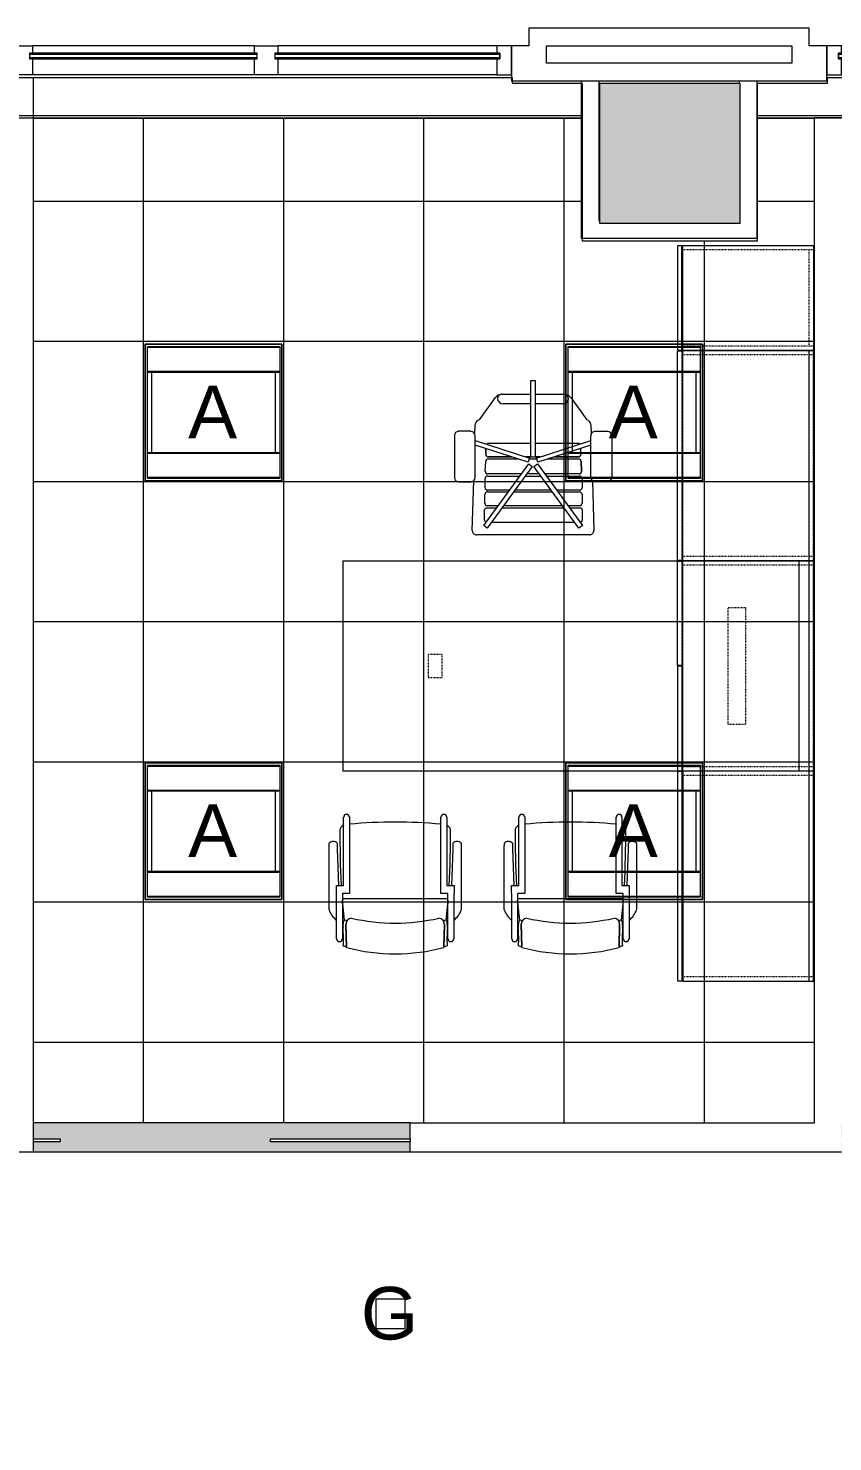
# Model space of a CAD drawing. Header units: inches. Extents: x -1206 to 1060, y -822 to 854.
# Drawn here: x -533.8 to -396.1, y 611.7 to 853.7 of the extents above; entities that cross this region are included whole.
import ezdxf

# ---------------------------------------------------------------- set-up
doc = ezdxf.new("R2010")
doc.units = ezdxf.units.IN
doc.header["$MEASUREMENT"] = 0
doc.linetypes.add('X1$0$Dash', pattern=[0.25, 0.125, -0.125])
doc.linetypes.add('X1$0$IMPORT-2DASHES', pattern=[163.199999, 71.999999, -24, 9.6, -24, 9.6, -24])
for name, color, linetype, lineweight in [('X1$0$18_0109_REV_dwg _7_', 8, 'Continuous', 9), ('X1$0$A-Anno-Revs-FinF', 7, 'Continuous', 9), ('X1$0$A-CLNG', 13, 'Continuous', 13), ('X1$0$A-CLNG-PATT', 13, 'Continuous', 13), ('X1$0$A-WALL', 113, 'Continuous', 13), ('X1$0$ArchiCAD Windows_Pen_No__4', 7, 'Continuous', 9), ('X1$0$BB Columns_Pen_No__3', 250, 'Continuous', 20), ('X1$0$BB Columns_Pen_No__7', 250, 'Continuous', 20), ('X1$0$BB Shell_Pen_No__100', 250, 'Continuous', 20), ('X1$0$E-LITE-EQPM', 33, 'Continuous', 9), ('X1$0$E-LITE-EQPM-IDEN', 33, 'Continuous', 9), ('X1$0$GLZ_GLAZING', 7, 'Continuous', 9), ('X1$0$I-FURN', 30, 'Continuous', 9), ('X1$0$I-FURN-PNLS', 30, 'X1$0$Dash', 9), ('X1$0$I-WALL', 2, 'Continuous', 13), ('X1$0$S-COLS', 52, 'Continuous', 9)]:
    doc.layers.add(name, color=color, linetype=linetype, lineweight=lineweight)
doc.styles.add('X1$0$Arial', font='arial.ttf', dxfattribs={"height": 9})

# ---------------------------------------------------------------- blocks, each defined once
blk = doc.blocks.new('X1$0$F - EXECUTIVE DESK 2 - F - EXECUTIVE DESK 2-5031566-FIRST FLOOR RCP')
at = {"layer": 'X1$0$I-FURN'}
for p, q in [((38.35, -40.44), (57.65, -40.44)), ((37.84, -49.71), (37.6, -41.21)), ((39.55, -43.05), (39.55, -44.59)), ((39.55, -43.05), (39.55, -44.59)), ((39.56, -42.02), (40.16, -41.57)), ((47.26, -52.62), (39.56, -42.02)), ((40.16, -41.57), (47.86, -52.17)), ((55.08, -42.61), (40.92, -42.61)), ((55.08, -42.61), (40.92, -42.61)), ((48.14, -52.17), (55.84, -41.57)), ((56.44, -42.02), (48.74, -52.62)), ((55.84, -41.57), (56.44, -42.02)), ((56.35, -44.59), (56.35, -43.05)), ((56.35, -44.59), (56.35, -43.05)), ((58.4, -41.21), (58.16, -49.71)), ((39.61, -47.35), (39.61, -45.85)), ((39.61, -47.35), (39.61, -45.85)), ((39.99, -45.03), (41.75, -45.03)), ((39.99, -45.03), (41.75, -45.03)), ((40.06, -45.41), (42.02, -45.41)), ((40.06, -45.41), (42.02, -45.41)), ((42.67, -45.03), (53.33, -45.03)), ((42.67, -45.03), (53.33, -45.03)), ((42.95, -45.41), (53.05, -45.41)), ((42.95, -45.41), (53.05, -45.41)), ((53.98, -45.41), (55.82, -45.41)), ((53.98, -45.41), (55.82, -45.41)), ((54.25, -45.03), (55.9, -45.03)), ((54.25, -45.03), (55.9, -45.03)), ((56.26, -45.85), (56.26, -47.35)), ((56.26, -45.85), (56.26, -47.35)), ((43.75, -47.79), (40.06, -47.79)), ((43.75, -47.79), (40.06, -47.79)), ((40.06, -48.07), (43.95, -48.07)), ((40.06, -48.07), (43.95, -48.07)), ((51.32, -47.79), (44.68, -47.79)), ((51.32, -47.79), (44.68, -47.79)), ((44.88, -48.07), (51.12, -48.07)), ((44.88, -48.07), (51.12, -48.07)), ((52.05, -48.07), (55.78, -48.07)), ((52.05, -48.07), (55.78, -48.07)), ((55.82, -47.79), (52.25, -47.79)), ((55.82, -47.79), (52.25, -47.79)), ((34.54, -57.42), (34.54, -50.28)), ((35.28, -49.53), (37.36, -49.53)), ((38.11, -50.28), (38.11, -57.42)), ((39.61, -50.08), (39.61, -48.51)), ((39.61, -50.08), (39.61, -48.51)), ((45.74, -50.52), (40.06, -50.52)), ((45.74, -50.52), (40.06, -50.52)), ((49.34, -50.52), (46.67, -50.52)), ((49.34, -50.52), (46.67, -50.52)), ((55.78, -50.52), (50.26, -50.52)), ((55.78, -50.52), (50.26, -50.52)), ((56.22, -48.51), (56.22, -50.08)), ((56.22, -48.51), (56.22, -50.08)), ((57.9, -50.28), (57.9, -57.42)), ((60.72, -49.53), (58.64, -49.53)), ((61.47, -57.42), (61.47, -50.28)), ((38.11, -55.82), (47.17, -52.87)), ((39.76, -53.03), (39.68, -51.34)), ((39.68, -51.34), (39.76, -53.03)), ((40.12, -50.88), (46, -50.88)), ((40.12, -50.88), (46, -50.88)), ((46.92, -50.88), (49.08, -50.88)), ((46.92, -50.88), (49.08, -50.88)), ((47.17, -52.87), (47.41, -53.59)), ((47.86, -52.17), (47.26, -52.62)), ((48.74, -52.62), (48.14, -52.17)), ((48.6, -53.59), (48.83, -52.87)), ((48.83, -52.87), (57.9, -55.82)), ((50.01, -50.88), (55.75, -50.88)), ((50.01, -50.88), (55.75, -50.88)), ((56.19, -51.34), (56.11, -53.03)), ((56.19, -51.34), (56.11, -53.03)), ((47.41, -53.59), (38.11, -56.61)), ((39.8, -54.24), (39.82, -55.26)), ((39.8, -54.24), (39.82, -55.26)), ((45.41, -53.45), (40.2, -53.45)), ((45.41, -53.45), (40.2, -53.45)), ((44.35, -53.79), (40.24, -53.79)), ((40.24, -53.79), (44.35, -53.79)), ((47.63, -53.79), (46.77, -53.79)), ((46.77, -53.79), (47.63, -53.79)), ((48.64, -53.45), (47.36, -53.45)), ((48.64, -53.45), (47.36, -53.45)), ((47.63, -53.75), (48.38, -53.75)), ((47.63, -66.85), (47.63, -53.75)), ((48.38, -53.75), (48.38, -66.85)), ((49.23, -53.79), (48.38, -53.79)), ((48.38, -53.79), (49.23, -53.79)), ((57.9, -56.61), (48.6, -53.59)), ((55.67, -53.45), (50.59, -53.45)), ((55.67, -53.45), (50.59, -53.45)), ((55.67, -53.79), (51.65, -53.79)), ((51.65, -53.79), (55.67, -53.79)), ((56.08, -55.23), (56.11, -54.24)), ((56.11, -54.24), (56.08, -55.23)), ((38.11, -59.31), (38.06, -57.65)), ((40.28, -56.09), (47.63, -56.09)), ((40.28, -56.09), (47.63, -56.09)), ((48.38, -56.09), (55.63, -56.09)), ((48.38, -56.09), (55.63, -56.09)), ((57.94, -57.65), (57.89, -59.31)), ((37.36, -58.17), (35.28, -58.17)), ((41.56, -63.98), (38.81, -60.13)), ((57.19, -60.13), (54.44, -63.98)), ((58.64, -58.17), (60.72, -58.17)), ((42.87, -62.9), (47.63, -62.9)), ((48.38, -62.9), (53.13, -62.9)), ((47.63, -64.52), (42.69, -64.52)), ((47.63, -64.52), (42.73, -64.52)), ((53.31, -64.52), (48.38, -64.52)), ((53.27, -64.52), (48.38, -64.52)), ((48.38, -66.85), (47.63, -66.85))]:
    blk.add_line(p, q, dxfattribs=at)
for centre, radius, start, end in [((38.35, -41.19), 0.75, 90, 181.6253), ((57.65, -41.19), 0.75, 358.3747, 90), ((35.28, -50.28), 0.746, 90, 180), ((37.36, -50.28), 0.746, 0, 90), ((58.64, -50.28), 0.746, 90, 180), ((60.72, -50.28), 0.746, 0, 90), ((35.28, -57.42), 0.746, 180, 270), ((37.36, -57.42), 0.746, 270, 0), ((58.64, -57.42), 0.746, 180, 270), ((60.72, -57.42), 0.746, 270, 0), ((38.97, -59.29), 0.861, 181.6253, 259.2912), ((57.03, -59.29), 0.861, 280.7088, 358.3747), ((42.87, -63.87), 0.972, 90, 170), ((53.13, -63.87), 0.972, 10, 90), ((42.72, -63.02), 1.5, 219.5448, 268.6344), ((42.73, -63.71), 0.819, 180, 270), ((53.27, -63.71), 0.819, 270, 0), ((53.28, -63.02), 1.5, 271.3656, 320.4552)]:
    blk.add_arc(centre, radius, start, end, dxfattribs=at)
for centre, major_axis, ratio, start_param, end_param in [((39.99, -43.05), (0.441, 0), 0.994522, 1.578722, 3.141593), ((39.99, -43.05), (0.441, 0), 0.994522, 1.578722, 3.141593), ((55.91, -43.05), (0.441, 0), 0.994522, 0, 1.364307), ((55.91, -43.05), (0.441, 0), 0.994522, 0, 1.364307), ((39.99, -44.59), (0.441, 0), 0.994522, 3.141593, 4.712389), ((39.99, -44.59), (-0.441, 0), 0.994522, 0, 1.570796), ((40.06, -45.85), (0.441, 0), 0.999591, 1.570796, 3.141593), ((40.06, -45.85), (0.441, 0), 0.999591, 1.570796, 3.141593), ((55.82, -45.85), (0.441, 0), 0.999591, 0, 1.570796), ((55.82, -45.85), (-0.441, 0), 0.999591, 3.141593, 4.712389), ((55.9, -44.59), (-0.442, 0), 0.994522, 1.570796, 3.141593), ((55.9, -44.59), (-0.442, 0), 0.994522, 1.570796, 3.141593), ((40.06, -47.35), (0.441, 0), 0.999591, 3.141593, 4.712389), ((40.06, -47.35), (-0.441, 0), 0.999591, 0, 1.570796), ((40.06, -48.51), (0.441, 0), 0.999403, 1.570796, 3.141593), ((40.06, -48.51), (0.441, 0), 0.999403, 1.570796, 3.141593), ((55.78, -48.51), (0.441, 0), 0.999403, 0, 1.570796), ((55.78, -48.51), (0.441, 0), 0.999403, 0, 1.570796), ((55.82, -47.35), (0.441, 0), 0.999591, 4.712389, 6.283185), ((55.82, -47.35), (0.441, 0), 0.999591, 4.712389, 6.283185), ((40.06, -50.08), (0.441, 0), 0.999403, 3.141593, 4.712389), ((40.06, -50.08), (0.441, 0), 0.999403, 3.141593, 4.712389), ((55.78, -50.08), (0.441, 0), 0.999403, 4.712389, 6.283185), ((55.78, -50.08), (0.441, 0), 0.999403, 4.712389, 6.283185), ((40.12, -51.32), (0.441, 0), 0.998574, 1.570796, 3.191177), ((40.12, -51.32), (0.441, 0), 0.998574, 1.570796, 3.191177), ((40.2, -53.01), (0.441, 0), 0.998574, 3.191177, 4.712389), ((40.2, -53.01), (0.441, 0), 0.998574, 3.191177, 4.712389), ((55.67, -53.01), (0.441, 0), 0.998574, 4.712389, 6.233601), ((55.67, -53.01), (0.441, 0), 0.998574, 4.712389, 6.233601), ((55.75, -51.32), (0.441, 0), 0.998574, 6.233601, 7.853982), ((55.75, -51.32), (0.441, 0), 0.998574, 6.233601, 7.853982), ((40.24, -54.23), (0.441, 0), 0.99965, 1.570796, 3.16704), ((40.24, -54.23), (0.441, 0), 0.99965, 1.570796, 3.16704), ((55.67, -54.23), (0.441, 0), 0.99965, 6.257738, 7.853982), ((55.67, -54.23), (0.441, 0), 0.99965, 6.257738, 7.853982), ((40.28, -55.65), (0.441, 0), 0.99965, 4.058648, 4.712389), ((40.28, -55.65), (0.441, 0), 0.99965, 4.058648, 4.712389), ((55.63, -55.65), (0.441, 0), 0.99965, 4.712389, 5.472063), ((55.63, -55.65), (0.441, 0), 0.99965, 4.712389, 5.472063)]:
    blk.add_ellipse(centre, major_axis=major_axis, ratio=ratio, start_param=start_param, end_param=end_param, dxfattribs=at)
at = {"layer": 'X1$0$I-FURN-PNLS'}
for p, q in [((0, 0), (0, 36)), ((0, 35.25), (22.38, 35.25)), ((22.38, 0), (22.38, 36)), ((22.5, 0.06), (22.5, 35.94)), ((0, 0.75), (22.38, 0.75)), ((22.38, 0), (22.38, -36)), ((0, 0), (0, -36)), ((0, -0.75), (22.38, -0.75)), ((22.5, -17.94), (22.5, -0.06)), ((11.63, -8), (14.63, -8)), ((11.63, -28), (11.63, -8)), ((14.63, -8), (14.63, -28)), ((63.57, -16.03), (63.57, -19.97)), ((65.93, -16.03), (63.57, -16.03)), ((65.93, -19.97), (65.93, -16.03)), ((22.5, -18.06), (22.5, -35.94)), ((63.57, -19.97), (65.93, -19.97)), ((14.63, -28), (11.63, -28)), ((0, -35.25), (22.38, -35.25)), ((0, -36), (0, -72)), ((22.38, -36), (22.38, -72)), ((22.5, -36.06), (22.5, -71.94)), ((0, -36.75), (22.38, -36.75)), ((0, -71.25), (22.38, -71.25)), ((22.53, -89.94), (22.53, -72.06)), ((0, -72.75), (22.38, -72.75)), ((0.75, -72.75), (0.75, -89.25)), ((0, -89.25), (22.38, -89.25))]:
    blk.add_line(p, q, dxfattribs=at)
at = {"layer": 'X1$0$I-FURN-PNLS', "linetype": 'Continuous'}
for p, q in [((0, 36), (0, 0)), ((22.38, 36), (0, 36)), ((0.75, 36), (0.75, 0)), ((22.38, 0), (22.38, 36)), ((22.5, 35.94), (22.5, 0.06)), ((23.25, 35.94), (22.5, 35.94)), ((23.25, 0.06), (23.25, 35.94)), ((0, 0), (22.38, 0)), ((2.5, -36), (2.5, 0)), ((2.5, 0), (80.5, 0)), ((22.5, 0.06), (23.25, 0.06)), ((80.5, 0), (80.5, -36)), ((0, 0), (22.38, 0)), ((0, -36), (0, 0)), ((0.75, 0), (0.75, -72)), ((22.38, 0), (22.38, -36)), ((23.25, -0.06), (22.5, -0.06)), ((22.5, -0.06), (22.5, -17.94)), ((23.25, -17.94), (23.25, -0.06)), ((22.5, -17.94), (23.25, -17.94)), ((22.5, -18.06), (23.25, -18.06)), ((22.5, -35.94), (22.5, -18.06)), ((23.25, -18.06), (23.25, -35.94)), ((0, -36), (22.38, -36)), ((0, -72), (0, -36)), ((22.38, -36), (0, -36)), ((80.5, -36), (2.5, -36)), ((22.38, -36), (22.38, -72)), ((23.25, -35.94), (22.5, -35.94)), ((22.5, -36.06), (23.25, -36.06)), ((22.5, -71.94), (22.5, -36.06)), ((23.25, -36.06), (23.25, -71.94)), ((0, -72), (22.38, -72)), ((0, -90), (0, -72)), ((22.38, -72), (0, -72)), ((22.38, -72), (22.38, -90)), ((23.25, -71.94), (22.5, -71.94)), ((23.28, -72.06), (22.53, -72.06)), ((22.53, -72.06), (22.53, -89.94)), ((23.28, -89.94), (23.28, -72.06)), ((22.38, -90), (0, -90)), ((22.53, -89.94), (23.28, -89.94))]:
    blk.add_line(p, q, dxfattribs=at)
blk = doc.blocks.new('X1$0$F-Haworth_Chair_X99-Seminar - X99 Seminar Chair with Glides-5034159-FIRST FLOOR RCP')
at = {"layer": 'X1$0$I-FURN'}
for p, q in [((-8.82, -0.89), (-8.82, 10.78)), ((-7.83, 10.78), (-7.83, -2.27)), ((7.83, -2.27), (7.83, 10.78)), ((8.82, 10.78), (8.82, -0.89)), ((-11.32, 5.48), (-11.3, 6.32)), ((-11.32, -5.06), (-11.32, 5.48)), ((-9.92, 6.36), (-9.92, 5.36)), ((-9.92, 5.36), (-9.71, -0.89)), ((9.71, -0.89), (9.92, 5.36)), ((9.92, 5.36), (9.92, 6.36)), ((11.3, 6.32), (11.32, 5.48)), ((11.32, 5.48), (11.32, -5.06)), ((-10.07, -0.89), (-8.82, -0.89)), ((-10.07, -2.27), (-10.07, -0.89)), ((-10.04, -2.27), (-10.07, -2.27)), ((-10.04, -10.02), (-10.04, -2.27)), ((-9.04, -2.27), (-9.04, -10.02)), ((-7.83, -2.27), (-9.04, -2.27)), ((9.04, -2.27), (7.83, -2.27)), ((8.82, -0.89), (10.07, -0.89)), ((9.04, -10.02), (9.04, -2.27)), ((10.04, -2.27), (10.04, -10.02)), ((10.07, -2.27), (10.04, -2.27)), ((10.07, -0.89), (10.07, -2.27)), ((-9.04, -3.12), (9.04, -3.12)), ((-8.68, -6.87), (-9.04, -3.43)), ((9.04, -3.43), (8.68, -6.87)), ((-9.04, -5.99), (-8.75, -6.22)), ((-8.61, -6.81), (-8.23, -6.95)), ((8.23, -6.95), (8.61, -6.81)), ((8.75, -6.22), (9.04, -5.99)), ((-8.42, -7.57), (-8.34, -11.37)), ((-8.34, -11.52), (-8.42, -7.57)), ((8.34, -11.37), (8.42, -7.57)), ((8.42, -7.57), (8.34, -11.52))]:
    blk.add_line(p, q, dxfattribs=at)
for centre, radius, start, end in [((-8.32, 10.78), 0.495, 0, 180), ((0, -75.01), 84.96, 84.7119, 95.2881), ((8.32, 10.78), 0.495, 0, 180), ((-8.21, 8.28), 1.31, 117.6473, 159.9567), ((144.06, 7.32), 153.52, 179.4749, 183.0681), ((8.21, 8.28), 1.31, 20.0433, 62.3527), ((-144.06, 7.32), 153.52, 356.9319, 0.5251), ((-10.58, 5.68), 0.956, 45.8901, 138.1099), ((10.58, 5.68), 0.956, 41.8901, 134.1099), ((144.06, 7.32), 153.52, 184.0894, 184.5213), ((-8.24, -4.59), 0.763, 194.2338, 212.3684), ((8.24, -4.59), 0.763, 327.6316, 345.7662), ((-144.06, 7.32), 153.52, 355.4787, 355.9106), ((-7.87, -3.92), 3.63, 198.1789, 233.1331), ((-5.2, -7.86), 3.74, 170.0936, 184.0143), ((-8.28, -7.33), 0.613, 122.5427, 170.0936), ((-7.37, -7.55), 1.05, 95.9554, 181.1786), ((-7.37, -7.55), 1.05, 145.2002, 181.1786), ((0, 26.49), 33.83, 257.2285, 282.7715), ((7.37, -7.55), 1.05, 358.8214, 84.0446), ((7.37, -7.55), 1.05, 358.8214, 34.7998), ((8.28, -7.33), 0.613, 9.9064, 57.4573), ((5.2, -7.86), 3.74, 355.9857, 9.9064), ((7.87, -3.92), 3.63, 306.8669, 341.8211), ((-4.71, 1.15), 9.61, 243.1231, 243.9964), ((-36.06, -10.03), 27.2, 357.4882, 4.0143), ((36.06, -10.03), 27.2, 175.9857, 182.5118), ((4.71, 1.15), 9.61, 296.0036, 296.8769), ((-9.54, -10.02), 0.498, 180, 0), ((0, 20.73), 33.17, 254.4478, 255.4234), ((0, 20.29), 32.89, 255.304, 284.6925), ((0, 20.73), 33.17, 284.5766, 285.5522), ((9.54, -10.02), 0.498, 180, 0)]:
    blk.add_arc(centre, radius, start, end, dxfattribs=at)
blk = doc.blocks.new('X1$0$Walls 3 - Walls 1-5281036-FIRST FLOOR RCP')
at = {"layer": 'X1$0$A-WALL', "lineweight": 9}
for p, q in [((-756.93, 844.31), (-756.93, 845.31)), ((-756.93, 845.31), (-630.93, 845.31)), ((-630.93, 845.31), (-630.93, 844.31)), ((-768.93, 838.31), (-768.93, 844.31)), ((-768.93, 844.31), (-756.93, 844.31)), ((-630.93, 844.31), (-618.93, 844.31)), ((-618.93, 844.31), (-618.93, 838.31)), ((-618.93, 838.31), (-768.93, 838.31))]:
    blk.add_line(p, q, dxfattribs=at)
blk = doc.blocks.new('X1$0$Walls 4 - Walls 1-5281060-FIRST FLOOR RCP')
at = {"layer": 'X1$0$A-WALL', "lineweight": 9}
for p, q in [((-756.93, 844.31), (-756.93, 845.31)), ((-756.93, 845.31), (-630.93, 845.31)), ((-630.93, 845.31), (-630.93, 844.31)), ((-768.93, 838.31), (-768.93, 844.31)), ((-768.93, 844.31), (-756.93, 844.31)), ((-630.93, 844.31), (-618.93, 844.31)), ((-618.93, 844.31), (-618.93, 838.31)), ((-618.93, 838.31), (-768.93, 838.31))]:
    blk.add_line(p, q, dxfattribs=at)
blk = doc.blocks.new('X1$0$18_0109_REV_dwg _7__window-fixed-5632552-FIRST FLOOR RCP')
at = {"layer": 'X1$0$ArchiCAD Windows_Pen_No__4', "color": 253, "linetype": 'X1$0$IMPORT-2DASHES'}
for p, q in [((-6723.6, 3788.31), (-6761.1, 3788.31)), ((-6681.6, 3788.31), (-6719.6, 3788.31)), ((-6640.1, 3788.31), (-6677.6, 3788.31)), ((-6723.6, 3783.31), (-6761.1, 3783.31)), ((-6681.6, 3783.31), (-6719.6, 3783.31)), ((-6640.09, 3783.31), (-6677.6, 3783.31))]:
    blk.add_line(p, q, dxfattribs=at)
at = {"layer": 'X1$0$ArchiCAD Windows_Pen_No__4', "color": 253, "flags": 128}
for points in [[(-6723.17, 3788.31), (-6721.6, 3788.31), (-6720.02, 3788.31)], [(-6681.17, 3788.31), (-6679.6, 3788.31), (-6678.02, 3788.31)]]:
    blk.add_lwpolyline(points, dxfattribs=at)
at = {"layer": 'X1$0$GLZ_GLAZING', "color": 253}
for p, q in [((-6723.1, 3786.81), (-6761.6, 3786.81)), ((-6761.6, 3786.32), (-6723.1, 3786.32)), ((-6681.1, 3786.81), (-6720.1, 3786.81)), ((-6720.1, 3786.32), (-6681.1, 3786.32)), ((-6639.59, 3786.81), (-6678.1, 3786.81)), ((-6678.1, 3786.32), (-6639.6, 3786.32))]:
    blk.add_line(p, q, dxfattribs=at)
at = {"layer": 'X1$0$GLZ_GLAZING', "color": 253, "flags": 128}
for points in [[(-6763.6, 3783.31), (-6761.1, 3783.31), (-6761.1, 3786.06), (-6761.6, 3786.06), (-6761.6, 3787.06), (-6761.1, 3787.06), (-6761.1, 3788.31), (-6763.6, 3788.31), (-6763.6, 3787.06), (-6763.6, 3786.06)], [(-6719.6, 3783.31), (-6723.6, 3783.31), (-6723.6, 3786.06), (-6723.1, 3786.06), (-6723.1, 3787.06), (-6723.6, 3787.06), (-6723.6, 3788.31), (-6719.6, 3788.31), (-6719.6, 3787.06), (-6720.1, 3787.06), (-6720.1, 3786.06), (-6719.6, 3786.06)], [(-6677.6, 3783.31), (-6681.6, 3783.31), (-6681.6, 3786.06), (-6681.1, 3786.06), (-6681.1, 3787.06), (-6681.6, 3787.06), (-6681.6, 3788.31), (-6677.6, 3788.31), (-6677.6, 3787.06), (-6678.1, 3787.06), (-6678.1, 3786.06), (-6677.6, 3786.06)], [(-6637.6, 3783.31), (-6637.6, 3788.31), (-6640.1, 3788.31), (-6640.09, 3787.06), (-6639.59, 3787.06), (-6639.59, 3786.06), (-6640.09, 3786.06), (-6640.09, 3783.31)], [(-6681.1, 3786.06), (-6681.1, 3787.06), (-6720.1, 3787.06), (-6720.1, 3786.07), (-6681.59, 3786.07)]]:
    blk.add_lwpolyline(points, close=True, dxfattribs=at)
for points in [[(-6723.1, 3786.06), (-6723.1, 3787.06), (-6761.6, 3787.06), (-6761.6, 3786.07), (-6723.1, 3786.07)], [(-6639.59, 3786.06), (-6639.59, 3787.06), (-6678.1, 3787.06), (-6678.1, 3786.07), (-6639.59, 3786.07)]]:
    blk.add_lwpolyline(points, dxfattribs=at)
blk = doc.blocks.new('X1$0$18_0109_REV_dwg _7_-5631515-FIRST FLOOR RCP')
at = {"layer": 'X1$0$A-Anno-Revs-FinF', "color": 253}
blk.add_line((-6805.69, 3761.32), (-6955.69, 3761.32), dxfattribs=at)
at = {"layer": 'X1$0$A-Anno-Revs-FinF', "color": 253, "flags": 128}
blk.add_lwpolyline([(-6625.69, 3767.32), (-6625.69, 3761.32), (-6775.69, 3761.32)], dxfattribs=at)
at = {"layer": 'X1$0$BB Columns_Pen_No__3', "color": 9, "flags": 128}
blk.add_lwpolyline([(-6775.69, 3767.32), (-6775.69, 3740.32), (-6805.69, 3740.32), (-6805.69, 3767.32)], dxfattribs=at)
at = {"layer": 'X1$0$BB Columns_Pen_No__7', "color": 9, "flags": 128}
for points in [[(-6802.69, 3767.32), (-6778.69, 3767.32), (-6778.69, 3766.91)], [(-6802.56, 3743.32), (-6802.69, 3743.32), (-6802.69, 3767.32)]]:
    blk.add_lwpolyline(points, dxfattribs=at)
at = {"layer": 'X1$0$BB Shell_Pen_No__100', "color": 9, "flags": 128}
for points in [[(-6817.69, 3773.32), (-6817.69, 3767.32), (-6769.69, 3767.32), (-6763.69, 3767.32), (-6763.69, 3773.32), (-6766.69, 3773.32), (-6766.69, 3776.32), (-6814.69, 3776.32), (-6814.69, 3773.32)], [(-6769.69, 3773.32), (-6769.69, 3770.32), (-6811.69, 3770.32), (-6811.69, 3773.32)]]:
    blk.add_lwpolyline(points, close=True, dxfattribs=at)
for p in [(-180.09, -14.99), (-0.09, -14.99)]:
    blk.add_blockref('X1$0$18_0109_REV_dwg _7__window-fixed-5632552-FIRST FLOOR RCP', p)
blk = doc.blocks.new('X1$0$L-Recessed-Axis-Duo - 2 x 2-V13-FIRST FLOOR RCP')
at = {"layer": 'X1$0$E-LITE-EQPM'}
for p, q in [((-11.7, 11.7), (-11.7, -11.7)), ((11.7, 11.7), (-11.7, 11.7)), ((-11.37, 11.26), (-11.37, 11.27)), ((-11.37, 11.14), (-11.37, 11.26)), ((-11.37, 11.14), (11.38, 11.14)), ((11.32, 11.32), (-11.32, 11.32)), ((-11.32, 11.32), (-11.32, -11.32)), ((11.32, -11.32), (11.32, 11.32)), ((11.38, 11.27), (11.38, 11.26)), ((11.38, 11.26), (11.38, 11.14)), ((11.7, -11.7), (11.7, 11.7)), ((-11.32, 7.03), (11.32, 7.03)), ((-11.32, 7.02), (11.32, 7.02)), ((-11.32, 6.85), (11.32, 6.85)), ((-10.57, 6.86), (-10.57, -6.86)), ((10.57, -6.86), (10.57, 6.86)), ((11.32, -6.85), (-11.32, -6.85)), ((-11.32, -7.02), (11.32, -7.02)), ((-11.32, -7.03), (11.32, -7.03)), ((-11.7, -11.7), (11.7, -11.7)), ((-11.37, -11.26), (-11.37, -11.14)), ((-11.37, -11.14), (11.38, -11.14)), ((-11.37, -11.27), (-11.37, -11.26)), ((-11.32, -11.32), (11.32, -11.32)), ((11.38, -11.14), (11.38, -11.26)), ((11.38, -11.26), (11.38, -11.27))]:
    blk.add_line(p, q, dxfattribs=at)
for points, knots in [([(-11.64, 11.64), (-11.65, 11.65), (-11.65, 11.65), (-11.66, 11.66), (-11.67, 11.67), (-11.68, 11.68), (-11.68, 11.68), (-11.69, 11.69), (-11.69, 11.69), (-11.7, 11.7), (-11.7, 11.7), (-11.7, 11.7), (-11.7, 11.7)], [0, 0, 0, 0, 0.166667, 0.25, 0.333333, 0.416667, 0.5, 0.583333, 0.666667, 0.75, 0.833333, 1, 1, 1, 1]), ([(11.64, 11.64), (11.65, 11.65), (11.65, 11.65), (11.66, 11.66), (11.67, 11.67), (11.68, 11.68), (11.68, 11.68), (11.69, 11.69), (11.69, 11.69), (11.7, 11.7), (11.7, 11.7), (11.7, 11.7), (11.7, 11.7)], [0, 0, 0, 0, 0.166667, 0.25, 0.333333, 0.416667, 0.5, 0.583333, 0.666667, 0.75, 0.833333, 1, 1, 1, 1]), ([(-11.7, -11.7), (-11.7, -11.7), (-11.7, -11.7), (-11.7, -11.7), (-11.69, -11.69), (-11.69, -11.69), (-11.68, -11.68), (-11.68, -11.68), (-11.67, -11.67), (-11.66, -11.66), (-11.65, -11.65), (-11.65, -11.65), (-11.64, -11.64)], [-1, -1, -1, -1, -0.833333, -0.75, -0.666667, -0.583333, -0.5, -0.416667, -0.333333, -0.25, -0.166667, 0, 0, 0, 0]), ([(11.64, -11.64), (11.65, -11.65), (11.65, -11.65), (11.66, -11.66), (11.67, -11.67), (11.68, -11.68), (11.68, -11.68), (11.69, -11.69), (11.69, -11.69), (11.7, -11.7), (11.7, -11.7), (11.7, -11.7), (11.7, -11.7)], [0, 0, 0, 0, 0.166667, 0.25, 0.333333, 0.416667, 0.5, 0.583333, 0.666667, 0.75, 0.833333, 1, 1, 1, 1])]:
    blk.add_open_spline(points, degree=3, knots=knots, dxfattribs=at)
blk = doc.blocks.new('X1$0$L-Recessed-Axis-Duo - 2 x 2-V15-FIRST FLOOR RCP')
at = {"layer": 'X1$0$E-LITE-EQPM'}
for p, q in [((-11.7, 11.7), (-11.7, -11.7)), ((11.7, 11.7), (-11.7, 11.7)), ((-11.37, 11.26), (-11.37, 11.27)), ((-11.37, 11.14), (-11.37, 11.26)), ((-11.37, 11.14), (11.38, 11.14)), ((11.32, 11.32), (-11.32, 11.32)), ((-11.32, 11.32), (-11.32, -11.32)), ((11.32, -11.32), (11.32, 11.32)), ((11.38, 11.27), (11.38, 11.26)), ((11.38, 11.26), (11.38, 11.14)), ((11.7, -11.7), (11.7, 11.7)), ((-11.32, 7.03), (11.32, 7.03)), ((-11.32, 7.02), (11.32, 7.02)), ((-11.32, 6.85), (11.32, 6.85)), ((-10.57, 6.86), (-10.57, -6.86)), ((10.57, -6.86), (10.57, 6.86)), ((11.32, -6.85), (-11.32, -6.85)), ((-11.32, -7.02), (11.32, -7.02)), ((-11.32, -7.03), (11.32, -7.03)), ((-11.7, -11.7), (11.7, -11.7)), ((-11.37, -11.26), (-11.37, -11.14)), ((-11.37, -11.14), (11.38, -11.14)), ((-11.37, -11.27), (-11.37, -11.26)), ((-11.32, -11.32), (11.32, -11.32)), ((11.38, -11.14), (11.38, -11.26)), ((11.38, -11.26), (11.38, -11.27))]:
    blk.add_line(p, q, dxfattribs=at)
for points, knots in [([(-11.64, 11.64), (-11.65, 11.65), (-11.65, 11.65), (-11.66, 11.66), (-11.67, 11.67), (-11.68, 11.68), (-11.68, 11.68), (-11.69, 11.69), (-11.69, 11.69), (-11.7, 11.7), (-11.7, 11.7), (-11.7, 11.7), (-11.7, 11.7)], [0, 0, 0, 0, 0.166667, 0.25, 0.333333, 0.416667, 0.5, 0.583333, 0.666667, 0.75, 0.833333, 1, 1, 1, 1]), ([(11.64, 11.64), (11.65, 11.65), (11.65, 11.65), (11.66, 11.66), (11.67, 11.67), (11.68, 11.68), (11.68, 11.68), (11.69, 11.69), (11.69, 11.69), (11.7, 11.7), (11.7, 11.7), (11.7, 11.7), (11.7, 11.7)], [0, 0, 0, 0, 0.166667, 0.25, 0.333333, 0.416667, 0.5, 0.583333, 0.666667, 0.75, 0.833333, 1, 1, 1, 1]), ([(-11.7, -11.7), (-11.7, -11.7), (-11.7, -11.7), (-11.7, -11.7), (-11.69, -11.69), (-11.69, -11.69), (-11.68, -11.68), (-11.68, -11.68), (-11.67, -11.67), (-11.66, -11.66), (-11.65, -11.65), (-11.65, -11.65), (-11.64, -11.64)], [-1, -1, -1, -1, -0.833333, -0.75, -0.666667, -0.583333, -0.5, -0.416667, -0.333333, -0.25, -0.166667, 0, 0, 0, 0]), ([(11.64, -11.64), (11.65, -11.65), (11.65, -11.65), (11.66, -11.66), (11.67, -11.67), (11.68, -11.68), (11.68, -11.68), (11.69, -11.69), (11.69, -11.69), (11.7, -11.7), (11.7, -11.7), (11.7, -11.7), (11.7, -11.7)], [0, 0, 0, 0, 0.166667, 0.25, 0.333333, 0.416667, 0.5, 0.583333, 0.666667, 0.75, 0.833333, 1, 1, 1, 1])]:
    blk.add_open_spline(points, degree=3, knots=knots, dxfattribs=at)
blk = doc.blocks.new('X1$0$L-Recessed-Axis-Duo - 2 x 2-V16-FIRST FLOOR RCP')
at = {"layer": 'X1$0$E-LITE-EQPM'}
for p, q in [((-11.7, 11.7), (-11.7, -11.7)), ((11.7, 11.7), (-11.7, 11.7)), ((-11.37, 11.26), (-11.37, 11.27)), ((-11.37, 11.14), (-11.37, 11.26)), ((11.38, 11.14), (-11.37, 11.14)), ((-11.32, 11.32), (-11.32, -11.32)), ((11.32, 11.32), (-11.32, 11.32)), ((11.32, -11.32), (11.32, 11.32)), ((11.38, 11.27), (11.38, 11.26)), ((11.38, 11.26), (11.38, 11.14)), ((11.7, -11.7), (11.7, 11.7)), ((11.32, 7.03), (-11.32, 7.03)), ((11.32, 7.02), (-11.32, 7.02)), ((-11.32, 6.85), (11.32, 6.85)), ((-10.57, 6.86), (-10.57, -6.86)), ((10.57, -6.86), (10.57, 6.86)), ((11.32, -6.85), (-11.32, -6.85)), ((11.32, -7.02), (-11.32, -7.02)), ((11.32, -7.03), (-11.32, -7.03)), ((-11.7, -11.7), (11.7, -11.7)), ((-11.37, -11.26), (-11.37, -11.14)), ((11.38, -11.14), (-11.37, -11.14)), ((-11.37, -11.27), (-11.37, -11.26)), ((-11.32, -11.32), (11.32, -11.32)), ((11.38, -11.14), (11.38, -11.26)), ((11.38, -11.26), (11.38, -11.27))]:
    blk.add_line(p, q, dxfattribs=at)
for points, knots in [([(-11.64, 11.64), (-11.65, 11.65), (-11.65, 11.65), (-11.66, 11.66), (-11.67, 11.67), (-11.68, 11.68), (-11.68, 11.68), (-11.69, 11.69), (-11.69, 11.69), (-11.7, 11.7), (-11.7, 11.7), (-11.7, 11.7), (-11.7, 11.7)], [-1, -1, -1, -1, -0.833333, -0.75, -0.666667, -0.583333, -0.5, -0.416667, -0.333333, -0.25, -0.166667, 0, 0, 0, 0]), ([(11.7, 11.7), (11.7, 11.7), (11.7, 11.7), (11.7, 11.7), (11.69, 11.69), (11.69, 11.69), (11.68, 11.68), (11.68, 11.68), (11.67, 11.67), (11.66, 11.66), (11.65, 11.65), (11.65, 11.65), (11.64, 11.64)], [0, 0, 0, 0, 0.166667, 0.25, 0.333333, 0.416667, 0.5, 0.583333, 0.666667, 0.75, 0.833333, 1, 1, 1, 1]), ([(-11.7, -11.7), (-11.7, -11.7), (-11.7, -11.7), (-11.7, -11.7), (-11.69, -11.69), (-11.69, -11.69), (-11.68, -11.68), (-11.68, -11.68), (-11.67, -11.67), (-11.66, -11.66), (-11.65, -11.65), (-11.65, -11.65), (-11.64, -11.64)], [0, 0, 0, 0, 0.166667, 0.25, 0.333333, 0.416667, 0.5, 0.583333, 0.666667, 0.75, 0.833333, 1, 1, 1, 1]), ([(11.7, -11.7), (11.7, -11.7), (11.7, -11.7), (11.7, -11.7), (11.69, -11.69), (11.69, -11.69), (11.68, -11.68), (11.68, -11.68), (11.67, -11.67), (11.66, -11.66), (11.65, -11.65), (11.65, -11.65), (11.64, -11.64)], [0, 0, 0, 0, 0.166667, 0.25, 0.333333, 0.416667, 0.5, 0.583333, 0.666667, 0.75, 0.833333, 1, 1, 1, 1])]:
    blk.add_open_spline(points, degree=3, knots=knots, dxfattribs=at)
blk = doc.blocks.new('X1$0$L-Recessed-Axis-Duo - 2 x 2-5551490-FIRST FLOOR RCP')
at = {"layer": 'X1$0$E-LITE-EQPM'}
for p, q in [((-11.7, 11.7), (-11.7, -11.7)), ((11.7, 11.7), (-11.7, 11.7)), ((-11.37, 11.26), (-11.37, 11.27)), ((-11.37, 11.14), (-11.37, 11.26)), ((11.38, 11.14), (-11.37, 11.14)), ((-11.32, 11.32), (-11.32, -11.32)), ((11.32, 11.32), (-11.32, 11.32)), ((11.32, -11.32), (11.32, 11.32)), ((11.38, 11.27), (11.38, 11.26)), ((11.38, 11.26), (11.38, 11.14)), ((11.7, -11.7), (11.7, 11.7)), ((11.32, 7.03), (-11.32, 7.03)), ((11.32, 7.02), (-11.32, 7.02)), ((-11.32, 6.85), (11.32, 6.85)), ((-10.57, 6.86), (-10.57, -6.86)), ((10.57, -6.86), (10.57, 6.86)), ((11.32, -6.85), (-11.32, -6.85)), ((11.32, -7.02), (-11.32, -7.02)), ((11.32, -7.03), (-11.32, -7.03)), ((-11.7, -11.7), (11.7, -11.7)), ((-11.37, -11.26), (-11.37, -11.14)), ((11.38, -11.14), (-11.37, -11.14)), ((-11.37, -11.27), (-11.37, -11.26)), ((-11.32, -11.32), (11.32, -11.32)), ((11.38, -11.14), (11.38, -11.26)), ((11.38, -11.26), (11.38, -11.27))]:
    blk.add_line(p, q, dxfattribs=at)
for points, knots in [([(-11.64, 11.64), (-11.65, 11.65), (-11.65, 11.65), (-11.66, 11.66), (-11.67, 11.67), (-11.68, 11.68), (-11.68, 11.68), (-11.69, 11.69), (-11.69, 11.69), (-11.7, 11.7), (-11.7, 11.7), (-11.7, 11.7), (-11.7, 11.7)], [-1, -1, -1, -1, -0.833333, -0.75, -0.666667, -0.583333, -0.5, -0.416667, -0.333333, -0.25, -0.166667, 0, 0, 0, 0]), ([(11.7, 11.7), (11.7, 11.7), (11.7, 11.7), (11.7, 11.7), (11.69, 11.69), (11.69, 11.69), (11.68, 11.68), (11.68, 11.68), (11.67, 11.67), (11.66, 11.66), (11.65, 11.65), (11.65, 11.65), (11.64, 11.64)], [0, 0, 0, 0, 0.166667, 0.25, 0.333333, 0.416667, 0.5, 0.583333, 0.666667, 0.75, 0.833333, 1, 1, 1, 1]), ([(-11.7, -11.7), (-11.7, -11.7), (-11.7, -11.7), (-11.7, -11.7), (-11.69, -11.69), (-11.69, -11.69), (-11.68, -11.68), (-11.68, -11.68), (-11.67, -11.67), (-11.66, -11.66), (-11.65, -11.65), (-11.65, -11.65), (-11.64, -11.64)], [0, 0, 0, 0, 0.166667, 0.25, 0.333333, 0.416667, 0.5, 0.583333, 0.666667, 0.75, 0.833333, 1, 1, 1, 1]), ([(11.7, -11.7), (11.7, -11.7), (11.7, -11.7), (11.7, -11.7), (11.69, -11.69), (11.69, -11.69), (11.68, -11.68), (11.68, -11.68), (11.67, -11.67), (11.66, -11.66), (11.65, -11.65), (11.65, -11.65), (11.64, -11.64)], [0, 0, 0, 0, 0.166667, 0.25, 0.333333, 0.416667, 0.5, 0.583333, 0.666667, 0.75, 0.833333, 1, 1, 1, 1])]:
    blk.add_open_spline(points, degree=3, knots=knots, dxfattribs=at)
blk = doc.blocks.new('X1$0$5in_Square_Xicato-STD - L342_24W_Xicato_XTM_2100_lm_3000K-V27-FIRST FLOOR RCP')
at = {"layer": 'X1$0$E-LITE-EQPM'}
for p, q in [((-13.88, 2.54), (-13.88, -2.46)), ((-8.88, 2.54), (-13.88, 2.54)), ((-8.88, -2.46), (-8.88, 2.54)), ((-13.88, -2.46), (-8.88, -2.46))]:
    blk.add_line(p, q, dxfattribs=at)
blk = doc.blocks.new('X1$0$Concrete-Rectangular-Column - 24 X 24-V32-FIRST FLOOR RCP')
at = {"layer": 'X1$0$S-COLS'}
blk.add_hatch(color=7, dxfattribs=at).paths.add_polyline_path([(12, -12), (12, 12), (-12, 12), (-12, -12), (-7.08, -12)], flags=0)
at = {"layer": 'X1$0$S-COLS', "color": 8, "lineweight": 20}
for p, q in [((-12, 12), (12, 12)), ((-12, -12), (-12, 12)), ((12, 12), (12, -12)), ((12, -12), (-12, -12))]:
    blk.add_line(p, q, dxfattribs=at)
blk = doc.blocks.new('X1')
at = {"layer": 'X1$0$A-CLNG-PATT'}
h = blk.add_hatch(dxfattribs=at)
h.set_pattern_fill('FP1_7', color=256, style=0, pattern_type=2)
h.set_pattern_definition([(270, (-466.035, 752.108), (-24, -1e-15), []), (180, (-466.035, 752.108), (3e-15, 24), [])])
h.paths.add_polyline_path([(-468.37, 666.28), (-399.16, 666.28), (-399.16, 838.31), (-408.93, 838.31), (-408.93, 817.31), (-438.93, 817.31), (-438.93, 838.31), (-532.91, 838.31), (-532.91, 666.28), (-519.66, 666.28)], flags=0)
h.paths.add_polyline_path([(-509.01, 704.53), (-513.74, 704.53), (-513.74, 727.93), (-490.33, 727.93), (-490.33, 704.53), (-503.69, 704.53)], flags=0)
h.paths.add_polyline_path([(-441.74, 704.53), (-441.74, 727.93), (-418.33, 727.93), (-418.33, 704.53), (-439.81, 704.53)], flags=0)
h.paths.add_polyline_path([(-418.51, 776.22), (-441.74, 776.22), (-441.74, 799.63), (-418.33, 799.63), (-418.33, 776.22)], flags=0)
h.paths.add_polyline_path([(-513.74, 776.22), (-513.74, 799.63), (-490.33, 799.63), (-490.33, 776.22), (-509.01, 776.22)], flags=0)
h = blk.add_hatch(dxfattribs=at)
h.set_pattern_fill('FP1_1', color=256, style=0, pattern_type=2)
h.set_pattern_definition([(0, (0, 0), (30.72, 7.68), [1.267, -21.773, 1.267, -21.773, -122.88]), (0, (0, 0), (30.72, 7.68), [-46.08, 1.267, -44.813, 1.267, -21.773, -53.76]), (0, (0, 0), (30.72, 7.68), [-115.2, 1.267, -14.093, 1.267, -37.133]), (120, (11.52, 3.84), (-22.011075, 22.7643), [1.267, -21.773, 1.267, -21.773, -122.88]), (120, (11.52, 3.84), (-22.011075, 22.7643), [-46.08, 1.267, -44.813, 1.267, -21.773, -53.76]), (120, (11.52, 3.84), (-22.011075, 22.7643), [-115.2, 1.267, -14.093, 1.267, -37.133]), (240, (15.36, 19.2), (-8.708925, -30.4443), [1.267, -21.773, 1.267, -21.773, -122.88]), (240, (15.36, 19.2), (-8.708925, -30.4443), [-46.08, 1.267, -44.813, 1.267, -21.773, -53.76]), (240, (15.36, 19.2), (-8.708925, -30.4443), [-115.2, 1.267, -14.093, 1.267, -37.133])])
h.paths.add_polyline_path([(-32.61, -389.19), (-30.3, -389.19), (-30.3, -206.26), (-29.8, -206.26), (-29.8, -389.19), (-27.99, -389.19), (-27.99, -165.57), (-29.8, -165.57), (-29.8, -170.26), (-30.3, -170.26), (-30.3, -165.57), (-32.61, -165.57), (-32.61, -377.94)], flags=0)
h.paths.add_polyline_path([(-105.24, -304.69), (-104.61, -304.69), (-104.61, -178.71), (-106.61, -178.71), (-106.61, -262.71), (-107.11, -262.71), (-107.11, -178.71), (-108.86, -178.71), (-108.86, -304.69), (-107.11, -304.69), (-107.11, -298.71), (-106.61, -298.71), (-106.61, -304.69)], flags=0)
h.paths.add_polyline_path([(-30.3, -160.94), (-30.3, -154.94), (-29.8, -154.94), (-29.8, -160.94), (-27.99, -160.94), (-27.99, 13.99), (-29.8, 13.99), (-29.8, -118.94), (-30.3, -118.94), (-30.3, 13.99), (-32.61, 13.99), (-32.61, -160.94)], flags=0)
h.paths.add_polyline_path([(-30.3, 18.61), (-30.3, 23.61), (-29.8, 23.61), (-29.8, 18.61), (-27.99, 18.61), (-27.99, 233.76), (-29.8, 233.76), (-29.8, 59.61), (-30.3, 59.61), (-30.3, 233.76), (-32.61, 233.76), (-32.61, 18.61)], flags=0)
h.paths.add_polyline_path([(-30.3, 238.38), (-30.3, 244.96), (-29.8, 244.96), (-29.8, 238.38), (-27.99, 238.38), (-27.99, 386.06), (-29.8, 386.06), (-29.8, 280.96), (-30.3, 280.96), (-30.3, 386.06), (-32.61, 386.06), (-32.61, 238.38)], flags=0)
h.paths.add_polyline_path([(-150.18, 386.06), (-150.18, 391.06), (-223.09, 391.06), (-223.09, 389.06), (-216.46, 389.06), (-216.46, 388.56), (-223.09, 388.56), (-223.09, 386.06), (-178.96, 386.06)], flags=0)
h.paths.add_polyline_path([(-178.96, 388.56), (-180.46, 388.56), (-180.46, 389.06), (-150.77, 389.06), (-150.77, 388.56)], flags=0)
h.paths.add_polyline_path([(-225.57, 535.02), (-223.32, 535.02), (-223.32, 600.53), (-225.57, 600.53), (-225.57, 575.79), (-226.07, 575.79), (-226.07, 600.53), (-228.32, 600.53), (-228.32, 535.02), (-226.07, 535.02), (-226.07, 539.79), (-225.57, 539.79)], flags=0)
h.paths.add_polyline_path([(-798.35, 596), (-798.35, 620.5), (-797.85, 620.5), (-797.85, 596), (-795.93, 596), (-795.93, 661.31), (-732.18, 661.31), (-732.18, 663.03), (-756.09, 663.03), (-756.09, 663.53), (-732.18, 663.53), (-732.18, 666.28), (-796.03, 666.28), (-796.03, 663.53), (-792.09, 663.53), (-792.09, 663.03), (-796.03, 663.03), (-796.03, 661.32), (-797.85, 661.31), (-797.85, 656.5), (-798.35, 656.5), (-798.35, 661.31), (-800.93, 661.31), (-800.93, 596)], flags=0)
h.paths.add_polyline_path([(-468.37, 661.28), (-468.37, 663.03), (-492.28, 663.03), (-492.28, 663.53), (-468.37, 663.53), (-468.37, 666.28), (-532.91, 666.28), (-532.91, 663.53), (-528.28, 663.53), (-528.28, 663.03), (-532.91, 663.03), (-532.91, 661.28), (-505.64, 661.28)], flags=0)
h.paths.add_polyline_path([(-537.53, 661.28), (-537.53, 663.03), (-540.72, 663.03), (-540.72, 663.53), (-537.53, 663.53), (-537.53, 666.28), (-600.63, 666.28), (-600.63, 663.53), (-576.72, 663.53), (-576.72, 663.03), (-600.63, 663.03), (-600.63, 661.28)], flags=0)
h.paths.add_polyline_path([(-394.54, 661.43), (-232.07, 661.43), (-232.07, 663.03), (-354.35, 663.03), (-354.35, 663.53), (-232.07, 663.53), (-232.07, 666.28), (-394.54, 666.28), (-394.54, 663.53), (-390.35, 663.53), (-390.35, 663.03), (-394.54, 663.03), (-394.54, 662.06)], flags=0)
at = {"layer": 'X1$0$A-CLNG'}
for p, q in [((-532.91, 838.31), (-438.93, 838.31)), ((-438.93, 838.31), (-438.93, 817.31)), ((-408.93, 838.31), (-399.16, 838.31)), ((-408.93, 817.31), (-408.93, 838.31)), ((-438.93, 817.31), (-408.93, 817.31)), ((-490.33, 799.63), (-513.74, 799.63)), ((-513.74, 799.63), (-513.74, 776.22)), ((-490.33, 776.22), (-490.33, 799.63)), ((-418.33, 799.63), (-441.74, 799.63)), ((-441.74, 799.63), (-441.74, 776.22)), ((-418.33, 776.22), (-418.33, 799.63)), ((-513.74, 776.22), (-490.33, 776.22)), ((-441.74, 776.22), (-418.33, 776.22)), ((-490.33, 727.93), (-513.74, 727.93)), ((-513.74, 727.93), (-513.74, 704.53)), ((-490.33, 704.53), (-490.33, 727.93)), ((-418.33, 727.93), (-441.74, 727.93)), ((-441.74, 727.93), (-441.74, 704.53)), ((-418.33, 704.53), (-418.33, 727.93)), ((-513.74, 704.53), (-490.33, 704.53)), ((-441.74, 704.53), (-418.33, 704.53)), ((-468.37, 666.28), (-532.91, 666.28)), ((-468.37, 661.28), (-532.91, 661.28))]:
    blk.add_line(p, q, dxfattribs=at)
at = {"layer": 'X1$0$A-WALL'}
for p, q in [((-537.53, 845.28), (-532.91, 845.28)), ((-532.91, 845.28), (-532.91, 661.28)), ((-399.16, 666.28), (-399.16, 838.45)), ((-399.16, 838.45), (-394.54, 838.45)), ((-468.37, 663.53), (-468.37, 663.03)), ((-532.91, 661.28), (-537.53, 661.28))]:
    blk.add_line(p, q, dxfattribs=at)
at = {"layer": 'X1$0$I-WALL'}
for p, q in [((-468.37, 666.28), (-399.16, 666.28)), ((-468.37, 663.53), (-468.37, 666.28)), ((-532.91, 663.53), (-528.28, 663.53)), ((-528.28, 663.53), (-528.28, 663.03)), ((-492.28, 663.03), (-492.28, 663.53)), ((-492.28, 663.53), (-468.37, 663.53)), ((-528.28, 663.03), (-532.91, 663.03)), ((-468.37, 663.03), (-492.28, 663.03)), ((-468.37, 661.28), (-468.37, 663.03)), ((-394.54, 661.28), (-468.37, 661.28))]:
    blk.add_line(p, q, dxfattribs=at)
at = {"layer": 'X1$0$18_0109_REV_dwg _7_', "color": 253}
blk.add_blockref('X1$0$18_0109_REV_dwg _7_-5631515-FIRST FLOOR RCP', (6366.63, -2922.6), dxfattribs=at)
at = {"layer": 'X1$0$A-WALL', "lineweight": 9}
for name, p in [('X1$0$Walls 3 - Walls 1-5281036-FIRST FLOOR RCP', (180, 0)), ('X1$0$Walls 4 - Walls 1-5281060-FIRST FLOOR RCP', (360, 0))]:
    blk.add_blockref(name, p, dxfattribs=at)
at = {"layer": 'X1$0$E-LITE-EQPM', "extrusion": (0, 0, -1), "rotation": 180}
for name, p in [('X1$0$L-Recessed-Axis-Duo - 2 x 2-5551490-FIRST FLOOR RCP', (502.04, 787.92)), ('X1$0$L-Recessed-Axis-Duo - 2 x 2-V16-FIRST FLOOR RCP', (430.04, 787.92)), ('X1$0$L-Recessed-Axis-Duo - 2 x 2-V15-FIRST FLOOR RCP', (502.04, 716.23)), ('X1$0$L-Recessed-Axis-Duo - 2 x 2-V13-FIRST FLOOR RCP', (430.04, 716.23))]:
    blk.add_blockref(name, p, dxfattribs=at)
at = {"layer": 'X1$0$E-LITE-EQPM'}
blk.add_blockref('X1$0$5in_Square_Xicato-STD - L342_24W_Xicato_XTM_2100_lm_3000K-V27-FIRST FLOOR RCP', (-460.36, 633.57), dxfattribs=at)
at = {"layer": 'X1$0$I-FURN', "rotation": 180}
blk.add_blockref('X1$0$F - EXECUTIVE DESK 2 - F - EXECUTIVE DESK 2-5031566-FIRST FLOOR RCP', (-399.35, 726.53), dxfattribs=at)
at = {"layer": 'X1$0$I-FURN'}
for p in [(-470.95, 707.84), (-440.95, 707.84)]:
    blk.add_blockref('X1$0$F-Haworth_Chair_X99-Seminar - X99 Seminar Chair with Glides-5034159-FIRST FLOOR RCP', p, dxfattribs=at)
at = {"layer": 'X1$0$S-COLS'}
blk.add_blockref('X1$0$Concrete-Rectangular-Column - 24 X 24-V32-FIRST FLOOR RCP', (-423.93, 832.31), dxfattribs=at)
at = {"layer": 'X1$0$E-LITE-EQPM-IDEN', "char_height": 9, "attachment_point": 1, "style": 'X1$0$Arial'}
for s, insert, width in [('A', (-506.39, 792.51), 10.302), ('A', (-434.39, 792.51), 10.302), ('A', (-506.39, 720.82), 10.302), ('A', (-434.39, 720.82), 10.302), ('G', (-476.82, 638.2), 12.12)]:
    blk.add_mtext(s, dxfattribs=dict(at, insert=insert, width=width))

msp = doc.modelspace()

# ---------------------------------------------------------------- block references
at = {"color": 253}
msp.add_blockref('X1', (0, 0), dxfattribs=at)

doc.saveas('drawing.dxf')
